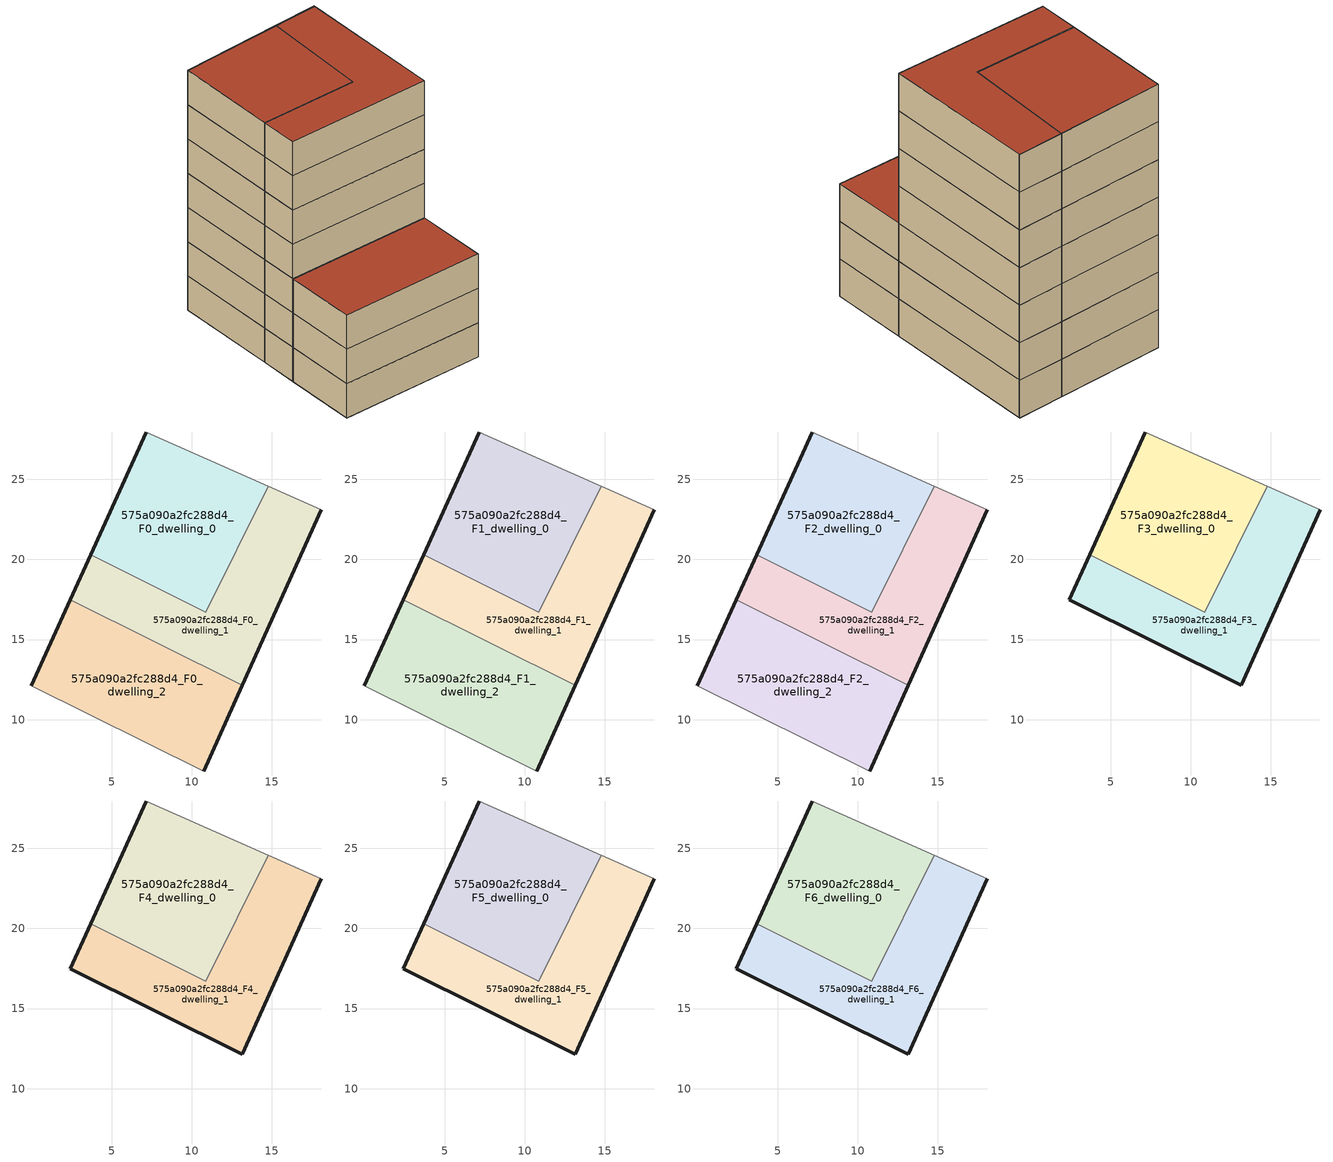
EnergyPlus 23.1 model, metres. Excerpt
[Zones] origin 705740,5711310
575a090a2fc288d4_F0_dwelling_0
 floor ground (EU_floor_Construction): 10.87,16.71 14.77,24.57 7.15,27.95 3.69,20.28 z0
 wall outside (EU_wall_Construction): 3.69,20.28 7.15,27.95 z0:3
 wall adiabatic (EU_wall_Construction): 7.15,27.95 14.77,24.57 z0:3
 wall to 575a090a2fc288d4_F0_dwelling_1 (EU_wall_Construction): 14.77,24.57 10.87,16.71 3.69,20.28 z0:3
575a090a2fc288d4_F0_dwelling_1
 floor ground (EU_floor_Construction): 13.14,12.15 18.07,23.11 14.77,24.57 10.87,16.71 3.69,20.28 2.42,17.47 z0
 wall outside (EU_wall_Construction): 18.07,23.11 13.14,12.15 / 2.42,17.47 3.69,20.28 z0:3
 wall adiabatic (EU_wall_Construction): 14.77,24.57 18.07,23.11 z0:3
 wall to 575a090a2fc288d4_F0_dwelling_2 (EU_wall_Construction): 13.14,12.15 2.42,17.47 z0:3
575a090a2fc288d4_F0_dwelling_2
 floor ground (EU_floor_Construction): 10.74,6.8 13.14,12.15 2.42,17.47 0,12.12 z0
 wall outside (EU_wall_Construction): 13.14,12.15 10.74,6.8 / 0,12.12 2.42,17.47 z0:3
 wall adiabatic (EU_wall_Construction): 10.74,6.8 0,12.12 z0:3
575a090a2fc288d4_F1_dwelling_0
 floor to 575a090a2fc288d4_F0_dwelling_0 (EU_floor_Construction): 10.87,16.71 14.77,24.57 7.15,27.95 3.69,20.28 z3
 wall outside (EU_wall_Construction): 3.69,20.28 7.15,27.95 z3:6
 wall adiabatic (EU_wall_Construction): 7.15,27.95 14.77,24.57 z3:6
 wall to 575a090a2fc288d4_F1_dwelling_1 (EU_wall_Construction): 14.77,24.57 10.87,16.71 3.69,20.28 z3:6
575a090a2fc288d4_F1_dwelling_1
 floor to 575a090a2fc288d4_F0_dwelling_1 (EU_floor_Construction): 13.14,12.15 18.07,23.11 14.77,24.57 10.87,16.71 3.69,20.28 2.42,17.47 z3
 wall outside (EU_wall_Construction): 18.07,23.11 13.14,12.15 / 2.42,17.47 3.69,20.28 z3:6
 wall adiabatic (EU_wall_Construction): 14.77,24.57 18.07,23.11 z3:6
 wall to 575a090a2fc288d4_F1_dwelling_2 (EU_wall_Construction): 13.14,12.15 2.42,17.47 z3:6
575a090a2fc288d4_F1_dwelling_2
 floor to 575a090a2fc288d4_F0_dwelling_2 (EU_floor_Construction): 10.74,6.8 13.14,12.15 2.42,17.47 0,12.12 z3
 wall outside (EU_wall_Construction): 13.14,12.15 10.74,6.8 / 0,12.12 2.42,17.47 z3:6
 wall adiabatic (EU_wall_Construction): 10.74,6.8 0,12.12 z3:6
575a090a2fc288d4_F2_dwelling_0
 floor to 575a090a2fc288d4_F1_dwelling_0 (EU_floor_Construction): 10.87,16.71 14.77,24.57 7.15,27.95 3.69,20.28 z6
 wall outside (EU_wall_Construction): 3.69,20.28 7.15,27.95 z6:9
 wall adiabatic (EU_wall_Construction): 7.15,27.95 14.77,24.57 z6:9
 wall to 575a090a2fc288d4_F2_dwelling_1 (EU_wall_Construction): 14.77,24.57 10.87,16.71 3.69,20.28 z6:9
575a090a2fc288d4_F2_dwelling_1
 floor to 575a090a2fc288d4_F1_dwelling_1 (EU_floor_Construction): 13.14,12.15 18.07,23.11 14.77,24.57 10.87,16.71 3.69,20.28 2.42,17.47 z6
 wall outside (EU_wall_Construction): 18.07,23.11 13.14,12.15 / 2.42,17.47 3.69,20.28 z6:9
 wall adiabatic (EU_wall_Construction): 14.77,24.57 18.07,23.11 z6:9
 wall to 575a090a2fc288d4_F2_dwelling_2 (EU_wall_Construction): 13.14,12.15 2.42,17.47 z6:9
575a090a2fc288d4_F2_dwelling_2
 floor to 575a090a2fc288d4_F1_dwelling_2 (EU_floor_Construction): 10.74,6.8 13.14,12.15 2.42,17.47 0,12.12 z6
 wall outside (EU_wall_Construction): 13.14,12.15 10.74,6.8 / 0,12.12 2.42,17.47 z6:9
 wall adiabatic (EU_wall_Construction): 10.74,6.8 0,12.12 z6:9
 roof outside (EU_roof_Construction): 13.14,12.15 10.74,6.8 0,12.12 2.42,17.47 z9
575a090a2fc288d4_F3_dwelling_0
 floor to 575a090a2fc288d4_F2_dwelling_0 (EU_floor_Construction): 10.87,16.71 14.77,24.57 7.15,27.95 3.69,20.28 z9
 wall outside (EU_wall_Construction): 3.69,20.28 7.15,27.95 z9:12
 wall adiabatic (EU_wall_Construction): 7.15,27.95 14.77,24.57 z9:12
 wall to 575a090a2fc288d4_F3_dwelling_1 (EU_wall_Construction): 14.77,24.57 10.87,16.71 3.69,20.28 z9:12
575a090a2fc288d4_F3_dwelling_1
 floor to 575a090a2fc288d4_F2_dwelling_1 (EU_floor_Construction): 13.14,12.15 18.07,23.11 14.77,24.57 10.87,16.71 3.69,20.28 2.42,17.47 z9
 wall outside (EU_wall_Construction): 18.07,23.11 13.14,12.15 2.42,17.47 3.69,20.28 z9:12
 wall adiabatic (EU_wall_Construction): 14.77,24.57 18.07,23.11 z9:12
575a090a2fc288d4_F4_dwelling_0
 floor to 575a090a2fc288d4_F3_dwelling_0 (EU_floor_Construction): 10.87,16.71 14.77,24.57 7.15,27.95 3.69,20.28 z12
 wall outside (EU_wall_Construction): 3.69,20.28 7.15,27.95 z12:15
 wall adiabatic (EU_wall_Construction): 7.15,27.95 14.77,24.57 z12:15
 wall to 575a090a2fc288d4_F4_dwelling_1 (EU_wall_Construction): 14.77,24.57 10.87,16.71 3.69,20.28 z12:15
575a090a2fc288d4_F4_dwelling_1
 floor to 575a090a2fc288d4_F3_dwelling_1 (EU_floor_Construction): 13.14,12.15 18.07,23.11 14.77,24.57 10.87,16.71 3.69,20.28 2.42,17.47 z12
 wall outside (EU_wall_Construction): 18.07,23.11 13.14,12.15 2.42,17.47 3.69,20.28 z12:15
 wall adiabatic (EU_wall_Construction): 14.77,24.57 18.07,23.11 z12:15
575a090a2fc288d4_F5_dwelling_0
 floor to 575a090a2fc288d4_F4_dwelling_0 (EU_floor_Construction): 10.87,16.71 14.77,24.57 7.15,27.95 3.69,20.28 z15
 wall outside (EU_wall_Construction): 3.69,20.28 7.15,27.95 z15:18
 wall adiabatic (EU_wall_Construction): 7.15,27.95 14.77,24.57 z15:18
 wall to 575a090a2fc288d4_F5_dwelling_1 (EU_wall_Construction): 14.77,24.57 10.87,16.71 3.69,20.28 z15:18
575a090a2fc288d4_F5_dwelling_1
 floor to 575a090a2fc288d4_F4_dwelling_1 (EU_floor_Construction): 13.14,12.15 18.07,23.11 14.77,24.57 10.87,16.71 3.69,20.28 2.42,17.47 z15
 wall outside (EU_wall_Construction): 18.07,23.11 13.14,12.15 2.42,17.47 3.69,20.28 z15:18
 wall adiabatic (EU_wall_Construction): 14.77,24.57 18.07,23.11 z15:18
575a090a2fc288d4_F6_dwelling_0
 floor to 575a090a2fc288d4_F5_dwelling_0 (EU_floor_Construction): 10.87,16.71 14.77,24.57 7.15,27.95 3.69,20.28 z18
 wall outside (EU_wall_Construction): 3.69,20.28 7.15,27.95 z18:21
 wall adiabatic (EU_wall_Construction): 7.15,27.95 14.77,24.57 z18:21
 wall to 575a090a2fc288d4_F6_dwelling_1 (EU_wall_Construction): 14.77,24.57 10.87,16.71 3.69,20.28 z18:21
 roof outside (EU_roof_Construction): 14.77,24.57 10.87,16.71 3.69,20.28 7.15,27.95 z21
575a090a2fc288d4_F6_dwelling_1
 floor to 575a090a2fc288d4_F5_dwelling_1 (EU_floor_Construction): 13.14,12.15 18.07,23.11 14.77,24.57 10.87,16.71 3.69,20.28 2.42,17.47 z18
 wall outside (EU_wall_Construction): 18.07,23.11 13.14,12.15 2.42,17.47 3.69,20.28 z18:21
 wall adiabatic (EU_wall_Construction): 14.77,24.57 18.07,23.11 z18:21
 roof outside (EU_roof_Construction): 18.07,23.11 13.14,12.15 2.42,17.47 3.69,20.28 10.87,16.71 14.77,24.57 z21
shading: 18.05,23.07 7.15,27.95 z0:21
[Building]
EU S2 Campaign: North Axis=0; Terrain=City; Solar Distribution=FullExterior
[Site:Location]
London: Latitude=51.5; Longitude=-0.5; Time Zone=0; Elevation=25
[SizingPeriod:WeatherFileDays]
AnnualSizingPeriod: Begin Month=1; Begin Day of Month=1; End Month=12; End Day of Month=31; Day of Week for Start Day=Monday; Use Weather File Daylight Saving Period=No; Use Weather File Rain and Snow Indicators=No
[MATERIAL]
EU_InternalMass_Material: Roughness=MediumRough; Thickness=0.1; Conductivity=1; Density=1800; Specific Heat=900; Thermal Absorptance=0.9; Solar Absorptance=0.7; Visible Absorptance=0.7
[MATERIAL:NOMASS] Roughness=MediumRough; Thermal Absorptance=0.9; Solar Absorptance=0.7; Visible Absorptance=0.7
Name | Thermal Resistance
EU_wall_NoMass | 1.04674
EU_roof_NoMass | 4.32442
EU_floor_NoMass | 2.04616
[CONSTRUCTION]
EU_wall_Construction: EU_wall_NoMass
EU_roof_Construction: EU_roof_NoMass
EU_floor_Construction: EU_floor_NoMass
EU_InternalMass_Construction: EU_InternalMass_Material
[ZONE] Type=1; Multiplier=1; Ceiling Height=autocalculate; Floor Area=autocalculate; Part of Total Floor Area=Yes
Name | Volume
575a090a2fc288d4_F0_dwelling_0 | 210.715
575a090a2fc288d4_F1_dwelling_0; 575a090a2fc288d4_F2_dwelling_0; 575a090a2fc288d4_F3_dwelling_0; 575a090a2fc288d4_F4_dwelling_0; 575a090a2fc288d4_F5_dwelling_0; 575a090a2fc288d4_F6_dwelling_0 | 210.713
575a090a2fc288d4_F0_dwelling_1 | 210.724
575a090a2fc288d4_F1_dwelling_1; 575a090a2fc288d4_F2_dwelling_1; 575a090a2fc288d4_F3_dwelling_1; 575a090a2fc288d4_F4_dwelling_1; 575a090a2fc288d4_F5_dwelling_1; 575a090a2fc288d4_F6_dwelling_1 | 210.726
575a090a2fc288d4_F0_dwelling_2 | 210.727
575a090a2fc288d4_F1_dwelling_2; 575a090a2fc288d4_F2_dwelling_2 | 210.728
[INTERNALMASS] Construction=EU_InternalMass_Construction
Name | Zone or ZoneList | Surface Area
575a090a2fc288d4_F0_dwelling_0_EU_InternalMass | 575a090a2fc288d4_F0_dwelling_0 | 70.2376
575a090a2fc288d4_F0_dwelling_1_EU_InternalMass | 575a090a2fc288d4_F0_dwelling_1 | 70.2417
575a090a2fc288d4_F0_dwelling_2_EU_InternalMass | 575a090a2fc288d4_F0_dwelling_2 | 70.245
575a090a2fc288d4_F1_dwelling_0_EU_InternalMass | 575a090a2fc288d4_F1_dwelling_0 | 70.2376
575a090a2fc288d4_F1_dwelling_1_EU_InternalMass | 575a090a2fc288d4_F1_dwelling_1 | 70.2417
575a090a2fc288d4_F1_dwelling_2_EU_InternalMass | 575a090a2fc288d4_F1_dwelling_2 | 70.245
575a090a2fc288d4_F2_dwelling_0_EU_InternalMass | 575a090a2fc288d4_F2_dwelling_0 | 70.2376
575a090a2fc288d4_F2_dwelling_1_EU_InternalMass | 575a090a2fc288d4_F2_dwelling_1 | 70.2417
575a090a2fc288d4_F2_dwelling_2_EU_InternalMass | 575a090a2fc288d4_F2_dwelling_2 | 70.245
575a090a2fc288d4_F3_dwelling_0_EU_InternalMass | 575a090a2fc288d4_F3_dwelling_0 | 105.363
575a090a2fc288d4_F3_dwelling_1_EU_InternalMass | 575a090a2fc288d4_F3_dwelling_1 | 105.365
575a090a2fc288d4_F4_dwelling_0_EU_InternalMass | 575a090a2fc288d4_F4_dwelling_0 | 105.363
575a090a2fc288d4_F4_dwelling_1_EU_InternalMass | 575a090a2fc288d4_F4_dwelling_1 | 105.365
575a090a2fc288d4_F5_dwelling_0_EU_InternalMass | 575a090a2fc288d4_F5_dwelling_0 | 105.363
575a090a2fc288d4_F5_dwelling_1_EU_InternalMass | 575a090a2fc288d4_F5_dwelling_1 | 105.365
575a090a2fc288d4_F6_dwelling_0_EU_InternalMass | 575a090a2fc288d4_F6_dwelling_0 | 105.363
575a090a2fc288d4_F6_dwelling_1_EU_InternalMass | 575a090a2fc288d4_F6_dwelling_1 | 105.365
[OTHEREQUIPMENT] Fuel Type=Electricity; Design Level Calculation Method=Watts/Area; Power per Zone Floor Area=1; Fraction Latent=0; Fraction Radiant=0; Fraction Lost=0; Carbon Dioxide Generation Rate=0; EndUse Subcategory=EU_Step8_InternalGains
Name | Zone or ZoneList or Space or SpaceList | Schedule
EU_Step8_InternalGain_575a090a2fc288d4_F0_dwelling_0_f000 | 575a090a2fc288d4_F0_dwelling_0 | EU_Step8_GainSchedule_575a090a2fc288d4_F0_dwelling_0_f000
EU_Step8_InternalGain_575a090a2fc288d4_F0_dwelling_1_f000 | 575a090a2fc288d4_F0_dwelling_1 | EU_Step8_GainSchedule_575a090a2fc288d4_F0_dwelling_1_f000
EU_Step8_InternalGain_575a090a2fc288d4_F0_dwelling_2_f000 | 575a090a2fc288d4_F0_dwelling_2 | EU_Step8_GainSchedule_575a090a2fc288d4_F0_dwelling_2_f000
EU_Step8_InternalGain_575a090a2fc288d4_F1_dwelling_0_f000 | 575a090a2fc288d4_F1_dwelling_0 | EU_Step8_GainSchedule_575a090a2fc288d4_F1_dwelling_0_f000
EU_Step8_InternalGain_575a090a2fc288d4_F1_dwelling_1_f000 | 575a090a2fc288d4_F1_dwelling_1 | EU_Step8_GainSchedule_575a090a2fc288d4_F1_dwelling_1_f000
EU_Step8_InternalGain_575a090a2fc288d4_F1_dwelling_2_f000 | 575a090a2fc288d4_F1_dwelling_2 | EU_Step8_GainSchedule_575a090a2fc288d4_F1_dwelling_2_f000
EU_Step8_InternalGain_575a090a2fc288d4_F2_dwelling_0_f000 | 575a090a2fc288d4_F2_dwelling_0 | EU_Step8_GainSchedule_575a090a2fc288d4_F2_dwelling_0_f000
EU_Step8_InternalGain_575a090a2fc288d4_F2_dwelling_1_f000 | 575a090a2fc288d4_F2_dwelling_1 | EU_Step8_GainSchedule_575a090a2fc288d4_F2_dwelling_1_f000
EU_Step8_InternalGain_575a090a2fc288d4_F2_dwelling_2_f000 | 575a090a2fc288d4_F2_dwelling_2 | EU_Step8_GainSchedule_575a090a2fc288d4_F2_dwelling_2_f000
EU_Step8_InternalGain_575a090a2fc288d4_F3_dwelling_0_f000 | 575a090a2fc288d4_F3_dwelling_0 | EU_Step8_GainSchedule_575a090a2fc288d4_F3_dwelling_0_f000
EU_Step8_InternalGain_575a090a2fc288d4_F3_dwelling_1_f000 | 575a090a2fc288d4_F3_dwelling_1 | EU_Step8_GainSchedule_575a090a2fc288d4_F3_dwelling_1_f000
EU_Step8_InternalGain_575a090a2fc288d4_F4_dwelling_0_f000 | 575a090a2fc288d4_F4_dwelling_0 | EU_Step8_GainSchedule_575a090a2fc288d4_F4_dwelling_0_f000
EU_Step8_InternalGain_575a090a2fc288d4_F4_dwelling_1_f000 | 575a090a2fc288d4_F4_dwelling_1 | EU_Step8_GainSchedule_575a090a2fc288d4_F4_dwelling_1_f000
EU_Step8_InternalGain_575a090a2fc288d4_F5_dwelling_0_f000 | 575a090a2fc288d4_F5_dwelling_0 | EU_Step8_GainSchedule_575a090a2fc288d4_F5_dwelling_0_f000
EU_Step8_InternalGain_575a090a2fc288d4_F5_dwelling_1_f000 | 575a090a2fc288d4_F5_dwelling_1 | EU_Step8_GainSchedule_575a090a2fc288d4_F5_dwelling_1_f000
EU_Step8_InternalGain_575a090a2fc288d4_F6_dwelling_0_f000 | 575a090a2fc288d4_F6_dwelling_0 | EU_Step8_GainSchedule_575a090a2fc288d4_F6_dwelling_0_f000
EU_Step8_InternalGain_575a090a2fc288d4_F6_dwelling_1_f000 | 575a090a2fc288d4_F6_dwelling_1 | EU_Step8_GainSchedule_575a090a2fc288d4_F6_dwelling_1_f000
[ZONEVENTILATION:DESIGNFLOWRATE] Schedule=EU_AlwaysOn; Design Flow Rate Calculation Method=AirChanges/Hour; Air Changes per Hour=0.488719; Ventilation Type=Natural; Fan Pressure Rise=0; Fan Total Efficiency=1; Constant Term Coefficient=1; Temperature Term Coefficient=0; Velocity Term Coefficient=0; Velocity Squared Term Coefficient=0; Minimum Indoor Temperature=-100; Maximum Indoor Temperature=100; Delta Temperature=-100; Minimum Outdoor Temperature=-100; Maximum Outdoor Temperature=100; Maximum Wind Speed=40
Name | Zone or ZoneList or Space or SpaceList
EU_ConstantAir_575a090a2fc288d4_F0_dwelling_0 | 575a090a2fc288d4_F0_dwelling_0
EU_ConstantAir_575a090a2fc288d4_F0_dwelling_1 | 575a090a2fc288d4_F0_dwelling_1
EU_ConstantAir_575a090a2fc288d4_F0_dwelling_2 | 575a090a2fc288d4_F0_dwelling_2
EU_ConstantAir_575a090a2fc288d4_F1_dwelling_0 | 575a090a2fc288d4_F1_dwelling_0
EU_ConstantAir_575a090a2fc288d4_F1_dwelling_1 | 575a090a2fc288d4_F1_dwelling_1
EU_ConstantAir_575a090a2fc288d4_F1_dwelling_2 | 575a090a2fc288d4_F1_dwelling_2
EU_ConstantAir_575a090a2fc288d4_F2_dwelling_0 | 575a090a2fc288d4_F2_dwelling_0
EU_ConstantAir_575a090a2fc288d4_F2_dwelling_1 | 575a090a2fc288d4_F2_dwelling_1
EU_ConstantAir_575a090a2fc288d4_F2_dwelling_2 | 575a090a2fc288d4_F2_dwelling_2
EU_ConstantAir_575a090a2fc288d4_F3_dwelling_0 | 575a090a2fc288d4_F3_dwelling_0
EU_ConstantAir_575a090a2fc288d4_F3_dwelling_1 | 575a090a2fc288d4_F3_dwelling_1
EU_ConstantAir_575a090a2fc288d4_F4_dwelling_0 | 575a090a2fc288d4_F4_dwelling_0
EU_ConstantAir_575a090a2fc288d4_F4_dwelling_1 | 575a090a2fc288d4_F4_dwelling_1
EU_ConstantAir_575a090a2fc288d4_F5_dwelling_0 | 575a090a2fc288d4_F5_dwelling_0
EU_ConstantAir_575a090a2fc288d4_F5_dwelling_1 | 575a090a2fc288d4_F5_dwelling_1
EU_ConstantAir_575a090a2fc288d4_F6_dwelling_0 | 575a090a2fc288d4_F6_dwelling_0
EU_ConstantAir_575a090a2fc288d4_F6_dwelling_1 | 575a090a2fc288d4_F6_dwelling_1
[HVACTEMPLATE:THERMOSTAT] Constant Heating Setpoint=20; Constant Cooling Setpoint=50
EU_HeatOnly_575a090a2fc288d4_F0_dwelling_0; EU_HeatOnly_575a090a2fc288d4_F0_dwelling_1; EU_HeatOnly_575a090a2fc288d4_F0_dwelling_2; EU_HeatOnly_575a090a2fc288d4_F1_dwelling_0; EU_HeatOnly_575a090a2fc288d4_F1_dwelling_1; EU_HeatOnly_575a090a2fc288d4_F1_dwelling_2; EU_HeatOnly_575a090a2fc288d4_F2_dwelling_0; EU_HeatOnly_575a090a2fc288d4_F2_dwelling_1; EU_HeatOnly_575a090a2fc288d4_F2_dwelling_2; EU_HeatOnly_575a090a2fc288d4_F3_dwelling_0; EU_HeatOnly_575a090a2fc288d4_F3_dwelling_1; EU_HeatOnly_575a090a2fc288d4_F4_dwelling_0; EU_HeatOnly_575a090a2fc288d4_F4_dwelling_1; EU_HeatOnly_575a090a2fc288d4_F5_dwelling_0; EU_HeatOnly_575a090a2fc288d4_F5_dwelling_1; EU_HeatOnly_575a090a2fc288d4_F6_dwelling_0; EU_HeatOnly_575a090a2fc288d4_F6_dwelling_1
[HVACTEMPLATE:ZONE:IDEALLOADSAIRSYSTEM] System Availability Schedule=EU_AlwaysOn; Maximum Heating Supply Air Temperature=50; Minimum Cooling Supply Air Temperature=13; Maximum Heating Supply Air Humidity Ratio=0.0156; Minimum Cooling Supply Air Humidity Ratio=0.0077; Heating Limit=NoLimit; Cooling Limit=NoLimit; Heating Availability Schedule=EU_AlwaysOn; Cooling Availability Schedule=EU_CoolingOff; Dehumidification Control Type=ConstantSensibleHeatRatio; Cooling Sensible Heat Ratio=0.7; Dehumidification Setpoint=60; Humidification Control Type=None; Humidification Setpoint=30; Outdoor Air Method=None; Outdoor Air Flow Rate per Person=0.00944; Outdoor Air Flow Rate per Zone Floor Area=0; Outdoor Air Flow Rate per Zone=0; Demand Controlled Ventilation Type=None; Outdoor Air Economizer Type=NoEconomizer; Heat Recovery Type=None; Sensible Heat Recovery Effectiveness=0.7; Latent Heat Recovery Effectiveness=0.65
Name | Template Thermostat
575a090a2fc288d4_F0_dwelling_0 | EU_HeatOnly_575a090a2fc288d4_F0_dwelling_0
575a090a2fc288d4_F0_dwelling_1 | EU_HeatOnly_575a090a2fc288d4_F0_dwelling_1
575a090a2fc288d4_F0_dwelling_2 | EU_HeatOnly_575a090a2fc288d4_F0_dwelling_2
575a090a2fc288d4_F1_dwelling_0 | EU_HeatOnly_575a090a2fc288d4_F1_dwelling_0
575a090a2fc288d4_F1_dwelling_1 | EU_HeatOnly_575a090a2fc288d4_F1_dwelling_1
575a090a2fc288d4_F1_dwelling_2 | EU_HeatOnly_575a090a2fc288d4_F1_dwelling_2
575a090a2fc288d4_F2_dwelling_0 | EU_HeatOnly_575a090a2fc288d4_F2_dwelling_0
575a090a2fc288d4_F2_dwelling_1 | EU_HeatOnly_575a090a2fc288d4_F2_dwelling_1
575a090a2fc288d4_F2_dwelling_2 | EU_HeatOnly_575a090a2fc288d4_F2_dwelling_2
575a090a2fc288d4_F3_dwelling_0 | EU_HeatOnly_575a090a2fc288d4_F3_dwelling_0
575a090a2fc288d4_F3_dwelling_1 | EU_HeatOnly_575a090a2fc288d4_F3_dwelling_1
575a090a2fc288d4_F4_dwelling_0 | EU_HeatOnly_575a090a2fc288d4_F4_dwelling_0
575a090a2fc288d4_F4_dwelling_1 | EU_HeatOnly_575a090a2fc288d4_F4_dwelling_1
575a090a2fc288d4_F5_dwelling_0 | EU_HeatOnly_575a090a2fc288d4_F5_dwelling_0
575a090a2fc288d4_F5_dwelling_1 | EU_HeatOnly_575a090a2fc288d4_F5_dwelling_1
575a090a2fc288d4_F6_dwelling_0 | EU_HeatOnly_575a090a2fc288d4_F6_dwelling_0
575a090a2fc288d4_F6_dwelling_1 | EU_HeatOnly_575a090a2fc288d4_F6_dwelling_1
[SIZING:ZONE] Zone Cooling Design Supply Air Temperature Input Method=SupplyAirTemperature; Zone Cooling Design Supply Air Temperature=13; Zone Heating Design Supply Air Temperature Input Method=SupplyAirTemperature; Zone Heating Design Supply Air Temperature=50; Zone Cooling Design Supply Air Humidity Ratio=0.008; Zone Heating Design Supply Air Humidity Ratio=0.008; Cooling Design Air Flow Method=DesignDay; Cooling Design Air Flow Rate=0; Cooling Minimum Air Flow per Zone Floor Area=0.000762; Cooling Minimum Air Flow=0; Cooling Minimum Air Flow Fraction=0.2; Heating Design Air Flow Method=DesignDay; Heating Design Air Flow Rate=0; Heating Maximum Air Flow per Zone Floor Area=0.002032; Heating Maximum Air Flow=0.141576; Heating Maximum Air Flow Fraction=0.3; Account for Dedicated Outdoor Air System=No; Dedicated Outdoor Air System Control Strategy=NeutralSupplyAir; Dedicated Outdoor Air Low Setpoint Temperature for Design=autosize; Dedicated Outdoor Air High Setpoint Temperature for Design=autosize; Zone Load Sizing Method=Sensible Load Only No Latent Load; Zone Latent Cooling Design Supply Air Humidity Ratio Input Method=HumidityRatioDifference; Zone Cooling Design Supply Air Humidity Ratio Difference=0.005; Zone Latent Heating Design Supply Air Humidity Ratio Input Method=HumidityRatioDifference; Zone Humidification Design Supply Air Humidity Ratio Difference=0.005
575a090a2fc288d4_F0_dwelling_0; 575a090a2fc288d4_F0_dwelling_1; 575a090a2fc288d4_F0_dwelling_2; 575a090a2fc288d4_F1_dwelling_0; 575a090a2fc288d4_F1_dwelling_1; 575a090a2fc288d4_F1_dwelling_2; 575a090a2fc288d4_F2_dwelling_0; 575a090a2fc288d4_F2_dwelling_1; 575a090a2fc288d4_F2_dwelling_2; 575a090a2fc288d4_F3_dwelling_0; 575a090a2fc288d4_F3_dwelling_1; 575a090a2fc288d4_F4_dwelling_0; 575a090a2fc288d4_F4_dwelling_1; 575a090a2fc288d4_F5_dwelling_0; 575a090a2fc288d4_F5_dwelling_1; 575a090a2fc288d4_F6_dwelling_0; 575a090a2fc288d4_F6_dwelling_1
[SCHEDULE:CONSTANT]
Name | Hourly Value
EU_AlwaysOn | 1
EU_CoolingOff | 0
[SCHEDULE:FILE] Column Number=1; Rows to Skip at Top=0; Number of Hours of Data=8760; Column Separator=Comma; Interpolate to Timestep=No; Minutes per Item=60; Adjust Schedule for Daylight Savings=Yes
Name | File
EU_Step8_GainSchedule_575a090a2fc288d4_F0_dwelling_0_f000 | ../../schedules/575a090a2fc288d4/575a090a2fc288d4_F0_dwelling_0_f000_gain.csv
EU_Step8_GainSchedule_575a090a2fc288d4_F0_dwelling_1_f000 | ../../schedules/575a090a2fc288d4/575a090a2fc288d4_F0_dwelling_1_f000_gain.csv
EU_Step8_GainSchedule_575a090a2fc288d4_F0_dwelling_2_f000 | ../../schedules/575a090a2fc288d4/575a090a2fc288d4_F0_dwelling_2_f000_gain.csv
EU_Step8_GainSchedule_575a090a2fc288d4_F1_dwelling_0_f000 | ../../schedules/575a090a2fc288d4/575a090a2fc288d4_F1_dwelling_0_f000_gain.csv
EU_Step8_GainSchedule_575a090a2fc288d4_F1_dwelling_1_f000 | ../../schedules/575a090a2fc288d4/575a090a2fc288d4_F1_dwelling_1_f000_gain.csv
EU_Step8_GainSchedule_575a090a2fc288d4_F1_dwelling_2_f000 | ../../schedules/575a090a2fc288d4/575a090a2fc288d4_F1_dwelling_2_f000_gain.csv
EU_Step8_GainSchedule_575a090a2fc288d4_F2_dwelling_0_f000 | ../../schedules/575a090a2fc288d4/575a090a2fc288d4_F2_dwelling_0_f000_gain.csv
EU_Step8_GainSchedule_575a090a2fc288d4_F2_dwelling_1_f000 | ../../schedules/575a090a2fc288d4/575a090a2fc288d4_F2_dwelling_1_f000_gain.csv
EU_Step8_GainSchedule_575a090a2fc288d4_F2_dwelling_2_f000 | ../../schedules/575a090a2fc288d4/575a090a2fc288d4_F2_dwelling_2_f000_gain.csv
EU_Step8_GainSchedule_575a090a2fc288d4_F3_dwelling_0_f000 | ../../schedules/575a090a2fc288d4/575a090a2fc288d4_F3_dwelling_0_f000_gain.csv
EU_Step8_GainSchedule_575a090a2fc288d4_F3_dwelling_1_f000 | ../../schedules/575a090a2fc288d4/575a090a2fc288d4_F3_dwelling_1_f000_gain.csv
EU_Step8_GainSchedule_575a090a2fc288d4_F4_dwelling_0_f000 | ../../schedules/575a090a2fc288d4/575a090a2fc288d4_F4_dwelling_0_f000_gain.csv
EU_Step8_GainSchedule_575a090a2fc288d4_F4_dwelling_1_f000 | ../../schedules/575a090a2fc288d4/575a090a2fc288d4_F4_dwelling_1_f000_gain.csv
EU_Step8_GainSchedule_575a090a2fc288d4_F5_dwelling_0_f000 | ../../schedules/575a090a2fc288d4/575a090a2fc288d4_F5_dwelling_0_f000_gain.csv
EU_Step8_GainSchedule_575a090a2fc288d4_F5_dwelling_1_f000 | ../../schedules/575a090a2fc288d4/575a090a2fc288d4_F5_dwelling_1_f000_gain.csv
EU_Step8_GainSchedule_575a090a2fc288d4_F6_dwelling_0_f000 | ../../schedules/575a090a2fc288d4/575a090a2fc288d4_F6_dwelling_0_f000_gain.csv
EU_Step8_GainSchedule_575a090a2fc288d4_F6_dwelling_1_f000 | ../../schedules/575a090a2fc288d4/575a090a2fc288d4_F6_dwelling_1_f000_gain.csv
